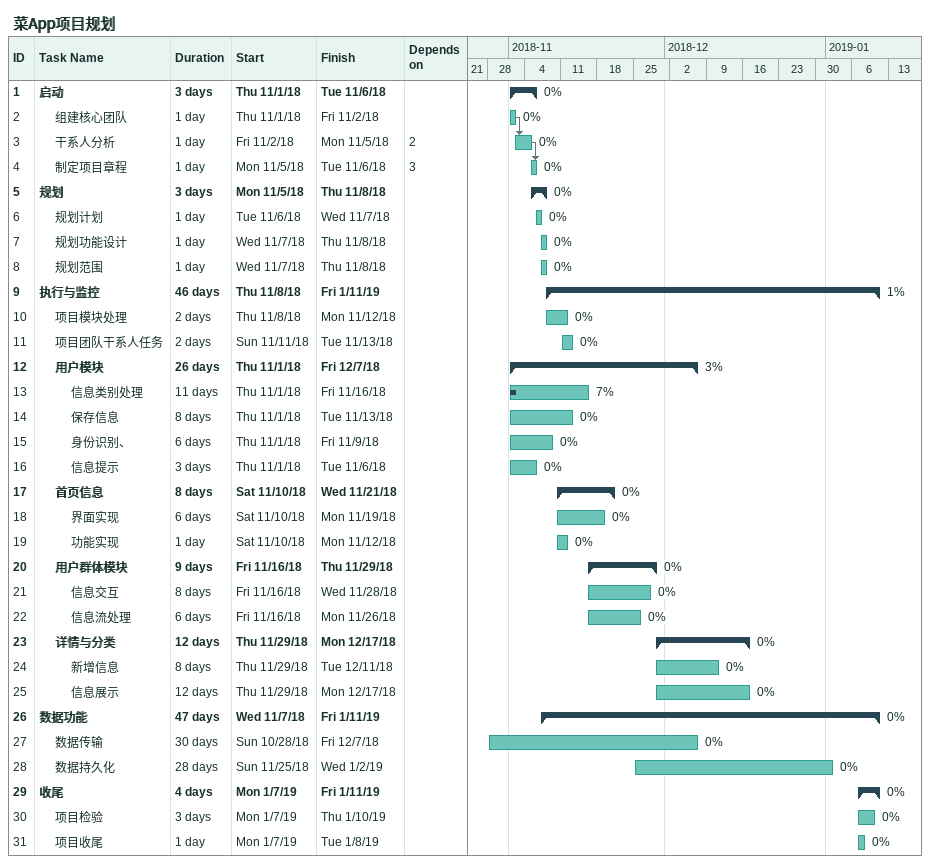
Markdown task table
菜App项目规划

| ID | Level | Task | Duration | Start | Finish | Predecessors | % complete |
|---|---|---|---|---|---|---|---|
| 1 | 1 | **启动** | 3d | 2018-11-01 | 2018-11-06 |  | 0 |
| 2 | 2 | 组建核心团队 | 1d | 2018-11-01 | 2018-11-02 |  | 0 |
| 3 | 2 | 干系人分析 | 1d | 2018-11-02 | 2018-11-05 | 2 | 0 |
| 4 | 2 | 制定项目章程 | 1d | 2018-11-05 | 2018-11-06 | 3 | 0 |
| 5 | 1 | **规划** | 3d | 2018-11-05 | 2018-11-08 |  | 0 |
| 6 | 2 | 规划计划 | 1d | 2018-11-06 | 2018-11-07 |  | 0 |
| 7 | 2 | 规划功能设计 | 1d | 2018-11-07 | 2018-11-08 |  | 0 |
| 8 | 2 | 规划范围 | 1d | 2018-11-07 | 2018-11-08 |  | 0 |
| 9 | 1 | **执行与监控** | 46d | 2018-11-08 | 2019-01-11 |  | 1 |
| 10 | 2 | 项目模块处理 | 2d | 2018-11-08 | 2018-11-12 |  | 0 |
| 11 | 2 | 项目团队干系人任务 | 2d | 2018-11-11 | 2018-11-13 |  | 0 |
| 12 | 2 | **用户模块** | 26d | 2018-11-01 | 2018-12-07 |  | 3 |
| 13 | 3 | 信息类别处理 | 11d | 2018-11-01 | 2018-11-16 |  | 7 |
| 14 | 3 | 保存信息 | 8d | 2018-11-01 | 2018-11-13 |  | 0 |
| 15 | 3 | 身份识别、 | 6d | 2018-11-01 | 2018-11-09 |  | 0 |
| 16 | 3 | 信息提示 | 3d | 2018-11-01 | 2018-11-06 |  | 0 |
| 17 | 2 | **首页信息** | 8d | 2018-11-10 | 2018-11-21 |  | 0 |
| 18 | 3 | 界面实现 | 6d | 2018-11-10 | 2018-11-19 |  | 0 |
| 19 | 3 | 功能实现 | 1d | 2018-11-10 | 2018-11-12 |  | 0 |
| 20 | 2 | **用户群体模块** | 9d | 2018-11-16 | 2018-11-29 |  | 0 |
| 21 | 3 | 信息交互 | 8d | 2018-11-16 | 2018-11-28 |  | 0 |
| 22 | 3 | 信息流处理 | 6d | 2018-11-16 | 2018-11-26 |  | 0 |
| 23 | 2 | **详情与分类** | 12d | 2018-11-29 | 2018-12-17 |  | 0 |
| 24 | 3 | 新增信息 | 8d | 2018-11-29 | 2018-12-11 |  | 0 |
| 25 | 3 | 信息展示 | 12d | 2018-11-29 | 2018-12-17 |  | 0 |
| 26 | 1 | **数据功能** | 47d | 2018-11-07 | 2019-01-11 |  | 0 |
| 27 | 2 | 数据传输 | 30d | 2018-10-28 | 2018-12-07 |  | 0 |
| 28 | 2 | 数据持久化 | 28d | 2018-11-25 | 2019-01-02 |  | 0 |
| 29 | 1 | **收尾** | 4d | 2019-01-07 | 2019-01-11 |  | 0 |
| 30 | 2 | 项目检验 | 3d | 2019-01-07 | 2019-01-10 |  | 0 |
| 31 | 2 | 项目收尾 | 1d | 2019-01-07 | 2019-01-08 |  | 0 |
